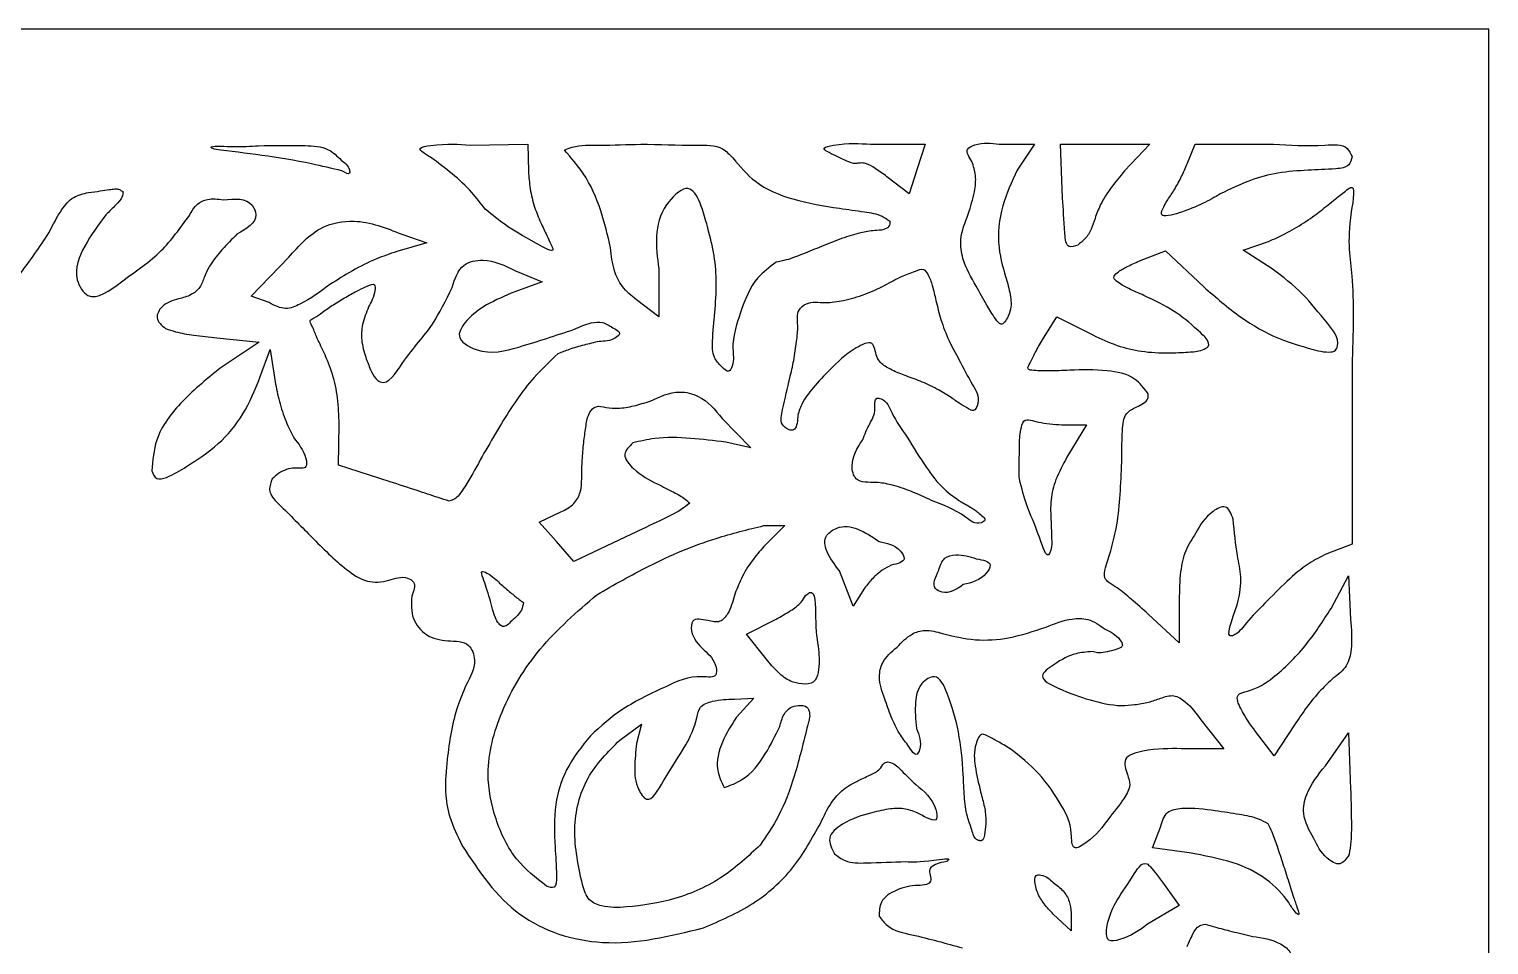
# Model space of a CAD drawing. Extents: x 0 to 204, y 72 to 361.
# Drawn here: x 146.8 to 204, y 325.3 to 361.2 of the extents above; entities that cross this region are included whole.
import ezdxf

# ---------------------------------------------------------------- set-up
doc = ezdxf.new("R2010")
doc.units = 0
doc.layers.get('0').update_dxf_attribs({"linetype": 'CONTINUOUS'})

msp = doc.modelspace()

# ---------------------------------------------------------------- linework, layer by layer
at = {"color": 7}
for p, q in [((204.046667, 361.244444), (102.023333, 361.244444)), ((204.046667, 216.746667), (204.046667, 361.244444)), ((164.112222, 356.700667), (166.37, 356.728889)), ((166.37, 356.728889), (166.398222, 355.656444)), ((179.803778, 356.728889), (181.948667, 356.728889)), ((181.948667, 356.728889), (181.638222, 355.769333)), ((184.855556, 356.728889), (186.238444, 356.728889)), ((186.238444, 356.728889), (185.561111, 355.712889)), ((187.339111, 354.612222), (187.254444, 356.728889)), ((187.254444, 356.728889), (189.004222, 356.728889)), ((189.004222, 356.728889), (190.754, 356.728889)), ((190.754, 356.728889), (189.766222, 355.684667)), ((192.221556, 355.966889), (192.532, 356.728889)), ((192.532, 356.728889), (195.608222, 356.728889)), ((159.060444, 356.108), (159.060444, 356.108)), ((174.413333, 356.192667), (174.413333, 356.192667)), ((198.684444, 356.249111), (198.684444, 356.249111)), ((166.398222, 355.656444), (166.398222, 355.656444)), ((181.327778, 354.781556), (180.452889, 355.458889)), ((181.638222, 355.769333), (181.327778, 354.781556)), ((181.638222, 355.769333), (181.638222, 355.769333)), ((185.561111, 355.712889), (185.561111, 355.712889)), ((189.766222, 355.684667), (189.766222, 355.684667)), ((150.509111, 354.866222), (150.509111, 354.866222)), ((161.431111, 353.201111), (162.418889, 352.862444)), ((161.431111, 353.201111), (161.431111, 353.201111)), ((162.418889, 352.862444), (161.233556, 352.523778)), ((190.358889, 352.156889), (191.374889, 352.552)), ((191.374889, 352.552), (192.870667, 351.140889)), ((194.422889, 352.580222), (195.410667, 352.918889)), ((195.551778, 351.846444), (194.422889, 352.580222)), ((155.532667, 350.774), (157.000222, 352.298)), ((166.934444, 351.338444), (165.862, 350.943333)), ((165.890222, 351.761778), (166.934444, 351.338444)), ((165.890222, 351.761778), (165.890222, 351.761778)), ((171.506444, 351.846444), (171.506444, 349.955556)), ((156.238222, 350.52), (155.532667, 350.774)), ((171.506444, 349.955556), (170.631556, 350.632889)), ((182.372, 350.604667), (182.372, 350.604667)), ((186.548889, 349.052444), (187.113333, 349.955556)), ((187.113333, 349.955556), (188.524444, 349.25)), ((154.178, 349.137111), (155.843111, 348.967778)), ((155.843111, 348.967778), (154.347333, 347.98)), ((155.871333, 347.584889), (156.266444, 348.685556)), ((156.266444, 348.685556), (156.464, 347.415556)), ((198.684444, 348.036444), (198.684444, 341.037333)), ((198.684444, 348.036444), (198.684444, 348.036444)), ((158.947556, 344.141778), (158.975778, 345.750444)), ((173.99, 345.976222), (175.118889, 344.819111)), ((173.99, 345.976222), (173.99, 345.976222)), ((187.423778, 345.722222), (188.270444, 345.722222)), ((187.423778, 345.722222), (187.423778, 345.722222)), ((188.270444, 345.722222), (187.508444, 344.452222)), ((175.118889, 344.819111), (174.131111, 345.044889)), ((160.979556, 343.492667), (158.947556, 344.141778)), ((166.821556, 341.912222), (167.668222, 342.307333)), ((183.359778, 342.702444), (183.359778, 342.702444)), ((167.498889, 341.150222), (166.821556, 341.912222)), ((175.626889, 341.771111), (176.445333, 341.771111)), ((176.445333, 341.771111), (175.626889, 340.952667)), ((168.176222, 340.36), (167.498889, 341.150222)), ((170.434, 341.432444), (168.176222, 340.36)), ((180.142444, 341.150222), (180.142444, 341.150222)), ((198.684444, 341.037333), (197.696667, 340.670444)), ((175.626889, 340.952667), (175.626889, 340.952667)), ((183.952444, 340.472889), (183.952444, 340.472889)), ((179.126444, 338.610222), (178.590222, 339.993111)), ((197.866, 338.525556), (198.543333, 339.795556)), ((198.543333, 339.795556), (198.628, 338.102222)), ((166.200667, 338.751333), (166.200667, 338.751333)), ((179.578, 339.315778), (179.126444, 338.610222)), ((191.911111, 338.864222), (191.911111, 337.170889)), ((191.911111, 337.170889), (190.697556, 338.299778)), ((174.949556, 337.509556), (176.106667, 338.102222)), ((175.711556, 336.55), (174.949556, 337.509556)), ((177.771778, 336.916889), (177.771778, 336.916889)), ((189.342889, 336.888667), (189.342889, 336.888667)), ((197.950667, 335.788), (197.950667, 335.788)), ((174.469778, 334.969556), (175.231778, 334.997778)), ((175.231778, 334.997778), (174.554444, 334.264)), ((174.554444, 334.264), (174.554444, 334.264)), ((169.982444, 333.360889), (170.829111, 333.981778)), ((170.829111, 333.981778), (170.631556, 333.219778)), ((192.757778, 334.151111), (193.660889, 333.022222)), ((195.636444, 332.74), (194.902667, 333.699556)), ((196.426667, 333.953556), (195.636444, 332.74)), ((197.640222, 332.344889), (198.543333, 333.643111)), ((198.543333, 333.643111), (198.628, 331.441778)), ((193.660889, 333.022222), (191.995778, 333.022222)), ((190.866889, 329.127556), (191.177333, 329.946)), ((195.382444, 330.087111), (195.382444, 330.087111)), ((192.306222, 328.93), (190.866889, 329.127556)), ((198.571556, 328.873556), (198.571556, 328.873556)), ((191.318444, 327.688222), (191.911111, 326.869778)), ((191.318444, 327.688222), (191.318444, 327.688222)), ((191.911111, 326.869778), (190.669333, 326.136)), ((187.677778, 325.882), (186.972222, 326.531111)), ((187.677778, 326.587556), (187.677778, 325.882)), ((187.677778, 326.587556), (187.677778, 326.587556)), ((194.789778, 325.656222), (194.789778, 325.656222))]:
    msp.add_line(p, q, dxfattribs=at)
for points, knots in [([(154.093333, 356.531333), (154.043257, 356.553452), (153.77022, 356.674051), (155.070487, 356.625008), (155.517408, 356.653488), (155.814889, 356.672444)], [0, 0, 0, 0, 0.138836, 0.756986, 1.9875, 1.9875, 1.9875, 1.9875]), ([(159.088667, 355.684667), (158.691255, 355.780588), (157.653583, 356.031047), (155.983255, 356.300123), (154.71151, 356.455706), (154.093333, 356.531333)], [0, 0, 0, 0, 1.226195, 3.201693, 5.070213, 5.070213, 5.070213, 5.070213]), ([(155.814889, 356.672444), (156.413915, 356.682531), (157.316111, 356.697722), (158.514088, 356.643314), (158.900424, 356.264786), (159.060444, 356.108)], [0, 0, 0, 0, 1.826087, 2.750274, 3.40374, 3.40374, 3.40374, 3.40374]), ([(162.56, 356.220889), (162.342409, 356.349462), (161.944822, 356.584392), (163.105508, 356.778215), (163.671015, 356.734653), (164.112222, 356.700667)], [0, 0, 0, 0, 0.523697, 0.956909, 2.494601, 2.494601, 2.494601, 2.494601]), ([(167.809333, 356.503111), (167.908253, 356.542696), (168.342984, 356.716665), (169.371403, 356.673317), (170.99968, 356.765853), (172.559712, 356.673584), (173.915617, 356.715471), (174.286422, 356.325975), (174.413333, 356.192667)], [0, 0, 0, 0, 0.318098, 1.397966, 3.014296, 5.205416, 6.234727, 6.770333, 6.770333, 6.770333, 6.770333]), ([(169.615556, 352.664889), (169.503895, 353.152784), (169.272304, 354.164714), (168.682558, 355.497413), (168.069046, 356.203999), (167.809333, 356.503111)], [0, 0, 0, 0, 1.501914, 3.115077, 4.299246, 4.299246, 4.299246, 4.299246]), ([(178.449111, 356.277333), (178.201792, 356.388477), (177.782682, 356.576822), (178.852604, 356.807178), (179.382824, 356.763537), (179.803778, 356.728889)], [0, 0, 0, 0, 0.541545, 0.917708, 2.366885, 2.366885, 2.366885, 2.366885]), ([(183.783111, 356.051556), (183.666849, 356.228477), (183.474899, 356.520578), (184.127208, 356.831909), (184.544542, 356.77288), (184.855556, 356.728889)], [0, 0, 0, 0, 0.505131, 0.833984, 1.795957, 1.795957, 1.795957, 1.795957]), ([(195.608222, 356.728889), (196.241568, 356.692183), (197.152678, 356.63938), (198.444762, 356.765892), (198.630196, 356.366077), (198.684444, 356.249111)], [0, 0, 0, 0, 2.014459, 2.897933, 3.263271, 3.263271, 3.263271, 3.263271]), ([(159.060444, 356.108), (159.197102, 356.007282), (159.367129, 355.88197), (159.415316, 355.500174), (159.225166, 355.607571), (159.088667, 355.684667)], [0, 0, 0, 0, 0.501739, 0.624254, 0.935965, 0.935965, 0.935965, 0.935965]), ([(164.704889, 354.188889), (164.532907, 354.410661), (164.145345, 354.910428), (163.418888, 355.588966), (162.84789, 356.009075), (162.56, 356.220889)], [0, 0, 0, 0, 0.84106, 1.895339, 2.967425, 2.967425, 2.967425, 2.967425]), ([(174.413333, 356.192667), (174.688324, 355.864371), (175.315648, 355.115445), (176.834685, 354.495219), (177.979594, 354.313845), (178.590222, 354.217111)], [0, 0, 0, 0, 1.269994, 2.897177, 4.756884, 4.756884, 4.756884, 4.756884]), ([(180.452889, 355.458889), (180.299415, 355.566218), (180.030527, 355.754259), (179.689118, 355.976775), (179.413101, 356.00705), (179.165962, 355.94613), (178.837, 356.088543), (178.590272, 356.208629), (178.449111, 356.277333)], [0, 0, 0, 0, 0.565096, 0.990059, 1.192771, 1.379999, 1.736648, 2.213547, 2.213547, 2.213547, 2.213547]), ([(183.642, 353.991333), (183.731393, 354.280573), (183.883833, 354.773809), (183.968896, 355.489166), (183.842074, 355.873068), (183.783111, 356.051556)], [0, 0, 0, 0, 0.910529, 1.55271, 2.110709, 2.110709, 2.110709, 2.110709]), ([(191.459556, 354.555778), (191.552702, 354.693047), (191.753122, 354.988405), (192.007999, 355.461131), (192.151932, 355.802002), (192.221556, 355.966889)], [0, 0, 0, 0, 0.497491, 1.070432, 1.607245, 1.607245, 1.607245, 1.607245]), ([(198.684444, 356.249111), (198.656105, 356.128019), (198.583978, 355.819824), (197.821221, 355.744416), (197.307594, 355.72555), (196.962889, 355.712889)], [0, 0, 0, 0, 0.344922, 0.877876, 1.965429, 1.965429, 1.965429, 1.965429]), ([(166.398222, 355.656444), (166.415039, 355.432378), (166.450361, 354.961759), (166.615159, 354.286362), (166.79393, 353.855355), (166.878, 353.652667)], [0, 0, 0, 0, 0.673452, 1.414495, 2.072348, 2.072348, 2.072348, 2.072348]), ([(185.561111, 355.712889), (185.346381, 355.254725), (184.900455, 354.303264), (184.740533, 352.750818), (185.032096, 351.782951), (185.166, 351.338444)], [0, 0, 0, 0, 1.513803, 3.143686, 4.528, 4.528, 4.528, 4.528]), ([(189.766222, 355.684667), (189.588931, 355.470681), (189.243415, 355.053653), (188.838005, 354.434208), (188.61473, 353.865075), (188.479109, 353.388869), (188.249862, 353.01842), (188.030711, 352.852624), (187.931778, 352.777778)], [0, 0, 0, 0, 0.833849, 1.625058, 2.20698, 2.660217, 3.109897, 3.479959, 3.479959, 3.479959, 3.479959]), ([(196.962889, 355.712889), (196.565227, 355.68803), (195.799021, 355.640133), (194.631735, 355.324224), (193.909891, 354.971942), (193.519778, 354.781556)], [0, 0, 0, 0, 1.193079, 2.298798, 3.599115, 3.599115, 3.599115, 3.599115]), ([(147.602222, 353.257556), (147.755703, 353.567307), (148.006011, 354.072473), (148.523022, 354.696122), (148.948661, 354.791762), (149.154444, 354.838)], [0, 0, 0, 0, 1.043988, 1.70261, 2.319074, 2.319074, 2.319074, 2.319074]), ([(149.154444, 354.838), (149.307225, 354.857349), (149.581692, 354.892109), (149.918901, 354.949532), (150.105584, 354.971484), (150.170444, 354.979111)], [0, 0, 0, 0, 0.461962, 0.82991, 1.02581, 1.02581, 1.02581, 1.02581]), ([(150.509111, 354.866222), (150.500528, 354.803234), (150.473235, 354.602938), (150.188585, 354.313788), (149.962169, 354.091262), (149.831778, 353.963111)], [0, 0, 0, 0, 0.187776, 0.597105, 1.152928, 1.152928, 1.152928, 1.152928]), ([(150.170444, 354.979111), (150.204167, 354.982238), (150.280318, 354.989298), (150.396684, 354.940611), (150.470385, 354.891846), (150.509111, 354.866222)], [0, 0, 0, 0, 0.100367, 0.22665, 0.366482, 0.366482, 0.366482, 0.366482]), ([(173.425556, 353.455111), (173.211886, 354.248157), (172.878551, 355.48535), (171.235062, 353.905536), (171.392825, 352.70852), (171.506444, 351.846444)], [0, 0, 0, 0, 1.75568, 2.73895, 5.269712, 5.269712, 5.269712, 5.269712]), ([(193.519778, 354.781556), (193.078791, 354.526557), (192.468211, 354.173492), (190.999642, 353.784098), (191.309832, 354.304559), (191.459556, 354.555778)], [0, 0, 0, 0, 1.775401, 2.458175, 3.095244, 3.095244, 3.095244, 3.095244]), ([(195.410667, 352.918889), (195.62617, 353.013459), (196.103891, 353.223098), (196.79268, 353.635545), (197.44038, 354.095147), (197.979426, 354.549184), (198.343949, 354.81534), (198.867847, 355.264722), (198.422999, 353.048063), (198.798881, 351.471812), (198.726595, 349.301779), (198.684444, 348.036444)], [0, 0, 0, 0, 0.705736, 1.564451, 2.397766, 3.103467, 3.627029, 3.865801, 4.827831, 7.344922, 10.865393, 10.865393, 10.865393, 10.865393]), ([(153.105556, 353.934889), (153.195967, 354.097963), (153.357608, 354.389512), (153.870538, 354.625666), (154.223576, 354.581721), (154.432, 354.555778)], [0, 0, 0, 0, 0.545947, 0.976065, 1.595965, 1.595965, 1.595965, 1.595965]), ([(154.432, 354.555778), (154.879713, 354.595128), (155.481224, 354.647997), (155.865842, 353.70928), (155.346617, 353.415332), (154.968222, 353.201111)], [0, 0, 0, 0, 1.157215, 1.554742, 2.622857, 2.622857, 2.622857, 2.622857]), ([(178.590222, 354.217111), (178.915648, 354.172396), (179.473896, 354.09569), (180.173221, 353.98901), (180.466686, 353.779765), (180.565778, 353.709111)], [0, 0, 0, 0, 0.992192, 1.702042, 2.063922, 2.063922, 2.063922, 2.063922]), ([(187.931778, 352.777778), (187.80517, 352.730436), (187.478581, 352.608318), (187.396512, 353.634991), (187.363141, 354.203112), (187.339111, 354.612222)], [0, 0, 0, 0, 0.341535, 0.881001, 2.268963, 2.268963, 2.268963, 2.268963]), ([(145.288, 353.934889), (144.999611, 353.503734), (144.445109, 352.674728), (144.039924, 351.586051), (144.00081, 350.15774), (145.554252, 350.644057), (146.545167, 351.667937), (147.23834, 352.710343), (147.602222, 353.257556)], [0, 0, 0, 0, 1.522946, 2.928257, 3.800267, 4.757143, 6.507159, 8.441005, 8.441005, 8.441005, 8.441005]), ([(149.831778, 353.963111), (149.540161, 353.569515), (148.984325, 352.819301), (148.494022, 351.632384), (149.232667, 350.405504), (150.703527, 351.557459), (151.995786, 352.403339), (152.750153, 353.444412), (153.105556, 353.934889)], [0, 0, 0, 0, 1.486063, 2.83251, 3.571197, 4.987948, 6.970931, 8.737393, 8.737393, 8.737393, 8.737393]), ([(157.000222, 352.298), (157.400427, 352.751052), (158.087293, 353.528619), (159.812685, 353.85325), (160.82061, 353.44711), (161.431111, 353.201111)], [0, 0, 0, 0, 1.762084, 3.024244, 4.963101, 4.963101, 4.963101, 4.963101]), ([(166.878, 353.652667), (166.959133, 353.483859), (167.100726, 353.189254), (167.247904, 352.872762), (167.473475, 352.399081), (166.242854, 353.11957), (165.640913, 353.417642), (164.978493, 353.96345), (164.704889, 354.188889)], [0, 0, 0, 0, 0.550285, 0.960363, 1.149629, 1.826737, 3.25439, 4.259007, 4.259007, 4.259007, 4.259007]), ([(180.565778, 353.709111), (180.56455, 353.638048), (180.561839, 353.481101), (180.284175, 353.353175), (179.910245, 353.348794), (179.346343, 353.253797), (178.651195, 353.035932), (178.1474, 352.829164), (177.884667, 352.721333)], [0, 0, 0, 0, 0.198485, 0.438364, 0.795549, 1.349935, 2.13106, 2.982403, 2.982403, 2.982403, 2.982403]), ([(183.952444, 351.169111), (183.747807, 351.515147), (183.415026, 352.077872), (183.287364, 353.09882), (183.511529, 353.662978), (183.642, 353.991333)], [0, 0, 0, 0, 1.195408, 1.943978, 2.986363, 2.986363, 2.986363, 2.986363]), ([(154.968222, 353.201111), (154.774041, 353.003962), (154.404024, 352.628289), (153.953365, 352.081754), (153.695047, 351.564284), (153.551022, 351.099962), (153.161689, 350.787883), (152.849859, 350.705435), (152.682222, 350.661111)], [0, 0, 0, 0, 0.830988, 1.583466, 2.108422, 2.564054, 3.009619, 3.527625, 3.527625, 3.527625, 3.527625]), ([(173.707778, 350.124889), (173.734861, 350.510618), (173.78703, 351.25361), (173.703636, 352.377805), (173.519798, 353.090011), (173.425556, 353.455111)], [0, 0, 0, 0, 1.159335, 2.233115, 3.362565, 3.362565, 3.362565, 3.362565]), ([(161.233556, 352.523778), (160.96693, 352.431604), (160.368085, 352.224582), (159.492999, 351.778476), (158.902061, 351.408905), (158.608889, 351.225556)], [0, 0, 0, 0, 0.845621, 1.899276, 2.936673, 2.936673, 2.936673, 2.936673]), ([(170.631556, 350.632889), (170.432128, 350.793202), (170.052066, 351.098722), (169.707211, 351.831037), (169.648827, 352.362194), (169.615556, 352.664889)], [0, 0, 0, 0, 0.758657, 1.44582, 2.356262, 2.356262, 2.356262, 2.356262]), ([(177.884667, 352.721333), (177.639387, 352.621366), (177.18353, 352.435576), (176.596865, 352.202613), (176.240222, 352.12828), (176.106667, 352.100444)], [0, 0, 0, 0, 0.795243, 1.477975, 1.886707, 1.886707, 1.886707, 1.886707]), ([(163.406667, 351.112667), (163.514014, 351.456333), (163.703734, 352.063711), (164.845108, 352.28668), (165.483119, 351.966243), (165.890222, 351.761778)], [0, 0, 0, 0, 0.994172, 1.757047, 3.102031, 3.102031, 3.102031, 3.102031]), ([(176.106667, 352.100444), (175.850156, 351.909812), (175.183111, 351.414079), (174.708206, 350.1638), (174.324974, 348.952503), (174.482135, 348.202905), (174.247225, 347.719532), (174.067617, 347.90118), (173.961778, 348.008222)], [0, 0, 0, 0, 0.942829, 2.451785, 3.906919, 4.592195, 4.831981, 5.176014, 5.176014, 5.176014, 5.176014]), ([(190.528222, 350.802222), (190.323169, 350.888777), (189.962307, 351.041101), (189.595877, 351.244646), (189.265403, 351.499062), (189.547777, 351.756634), (189.871665, 351.943146), (190.182411, 352.079469), (190.358889, 352.156889)], [0, 0, 0, 0, 0.651856, 1.147168, 1.396934, 1.624392, 2.055298, 2.621668, 2.621668, 2.621668, 2.621668]), ([(180.368222, 351.197333), (180.588085, 351.32065), (180.981886, 351.541527), (181.467828, 351.708239), (181.894075, 351.895959), (182.108612, 351.553334), (182.249319, 351.156808), (182.32798, 350.802785), (182.372, 350.604667)], [0, 0, 0, 0, 0.742423, 1.329774, 1.65532, 1.904406, 2.377821, 2.979417, 2.979417, 2.979417, 2.979417]), ([(185.166, 351.338444), (185.224574, 351.112084), (185.342205, 350.657499), (185.313423, 350.109513), (184.942147, 349.536961), (184.616422, 350.009018), (184.32872, 350.459163), (184.089535, 350.910452), (183.952444, 351.169111)], [0, 0, 0, 0, 0.684715, 1.375074, 1.802539, 2.093012, 2.731233, 3.588223, 3.588223, 3.588223, 3.588223]), ([(197.358, 348.629111), (197.494247, 348.603626), (197.714727, 348.562384), (198.046901, 348.601322), (198.233948, 349.096844), (197.560673, 349.881193), (196.791232, 350.898967), (195.969841, 351.526864), (195.551778, 351.846444)], [0, 0, 0, 0, 0.426174, 0.689652, 0.885544, 1.856153, 3.355316, 4.90925, 4.90925, 4.90925, 4.90925]), ([(158.608889, 351.225556), (158.241288, 350.950844), (157.71839, 350.560079), (156.843262, 350.192873), (156.449267, 350.405895), (156.238222, 350.52)], [0, 0, 0, 0, 1.395636, 1.985234, 2.665369, 2.665369, 2.665369, 2.665369]), ([(158.75, 350.435333), (158.915981, 350.537902), (159.235569, 350.735392), (159.679385, 350.978359), (159.959294, 351.112831), (160.076444, 351.169111)], [0, 0, 0, 0, 0.585295, 1.12695, 1.516824, 1.516824, 1.516824, 1.516824]), ([(160.02, 348.375111), (160.080746, 348.21164), (160.187765, 347.923649), (160.350369, 347.581176), (160.844873, 347.185812), (161.68523, 348.571066), (162.619958, 349.497185), (163.159974, 350.60609), (163.406667, 351.112667)], [0, 0, 0, 0, 0.522926, 0.921254, 1.136163, 2.265315, 4.204984, 5.836302, 5.836302, 5.836302, 5.836302]), ([(160.076444, 351.169111), (160.195346, 351.219073), (160.40694, 351.307984), (160.365601, 350.784808), (160.2329, 350.537245), (160.132889, 350.350667)], [0, 0, 0, 0, 0.288889, 0.514098, 1.203113, 1.203113, 1.203113, 1.203113]), ([(165.862, 350.943333), (165.48229, 350.783727), (164.793421, 350.49417), (164.054264, 349.962116), (163.466151, 349.125107), (164.678616, 348.405294), (166.220097, 348.815507), (167.476772, 349.233652), (168.204444, 349.475778)], [0, 0, 0, 0, 1.21722, 2.20828, 2.867865, 3.724294, 5.393283, 7.689074, 7.689074, 7.689074, 7.689074]), ([(176.642889, 347.556667), (176.698581, 347.788044), (176.812704, 348.26217), (176.907575, 348.956539), (176.9841, 349.59996), (176.886046, 350.193204), (177.391545, 350.593941), (178.033155, 350.476798), (178.798158, 350.603974), (179.59268, 350.820096), (180.110551, 351.071998), (180.368222, 351.197333)], [0, 0, 0, 0, 0.714377, 1.463864, 2.087273, 2.699942, 3.081114, 3.812159, 4.543907, 5.410403, 6.268476, 6.268476, 6.268476, 6.268476]), ([(188.524444, 349.25), (188.838698, 349.101599), (189.449941, 348.81295), (190.457863, 348.58405), (191.394145, 348.524185), (192.202765, 348.576561), (192.712317, 348.603375), (193.256705, 348.871126), (192.426978, 349.638236), (191.738508, 350.210733), (190.944754, 350.598655), (190.528222, 350.802222)], [0, 0, 0, 0, 1.040084, 2.023032, 3.075858, 3.855346, 4.421909, 4.671801, 5.408282, 6.616453, 7.950523, 7.950523, 7.950523, 7.950523]), ([(192.870667, 351.140889), (193.343086, 350.727009), (194.240288, 349.940982), (195.761012, 349.064974), (196.832507, 348.772533), (197.358, 348.629111)], [0, 0, 0, 0, 1.882453, 3.575092, 5.204152, 5.204152, 5.204152, 5.204152]), ([(152.682222, 350.661111), (152.448047, 350.597637), (152.058784, 350.492126), (151.72089, 349.874944), (152.01709, 349.632575), (152.174222, 349.504)], [0, 0, 0, 0, 0.7149, 1.188355, 1.723308, 1.723308, 1.723308, 1.723308]), ([(158.383111, 348.572667), (158.277306, 348.780916), (158.097255, 349.135298), (157.960493, 349.520719), (157.792319, 349.830989), (158.083819, 349.95018), (158.341567, 350.169644), (158.602304, 350.339256), (158.75, 350.435333)], [0, 0, 0, 0, 0.683983, 1.163947, 1.354911, 1.534746, 1.931936, 2.450899, 2.450899, 2.450899, 2.450899]), ([(160.132889, 350.350667), (160.040274, 350.123366), (159.870945, 349.707786), (159.825076, 349.015481), (159.952211, 348.597812), (160.02, 348.375111)], [0, 0, 0, 0, 0.733158, 1.340454, 2.034137, 2.034137, 2.034137, 2.034137]), ([(182.372, 350.604667), (182.432304, 350.353049), (182.561956, 349.812079), (182.863694, 349.033088), (183.141502, 348.531621), (183.275111, 348.290444)], [0, 0, 0, 0, 0.775803, 1.667949, 2.494586, 2.494586, 2.494586, 2.494586]), ([(168.204444, 349.475778), (168.416729, 349.572676), (168.76338, 349.730906), (169.320576, 349.787609), (169.573706, 349.61733), (169.700222, 349.532222)], [0, 0, 0, 0, 0.702228, 1.146707, 1.590848, 1.590848, 1.590848, 1.590848]), ([(173.961778, 348.008222), (173.858828, 348.122358), (173.607202, 348.401325), (173.609445, 349.184198), (173.669661, 349.760253), (173.707778, 350.124889)], [0, 0, 0, 0, 0.448431, 1.096033, 2.212951, 2.212951, 2.212951, 2.212951]), ([(152.174222, 349.504), (152.302685, 349.458829), (152.661783, 349.332561), (153.338714, 349.232839), (153.879499, 349.171158), (154.178, 349.137111)], [0, 0, 0, 0, 0.407898, 1.14022, 2.042461, 2.042461, 2.042461, 2.042461]), ([(169.700222, 349.532222), (169.844409, 349.456328), (170.07449, 349.335221), (169.668809, 349.008526), (169.381564, 349.001398), (169.164, 348.996)], [0, 0, 0, 0, 0.359806, 0.574149, 1.243403, 1.243403, 1.243403, 1.243403]), ([(187.621333, 347.867111), (187.336857, 347.853376), (186.850004, 347.82987), (186.377358, 347.843214), (185.902057, 347.883801), (186.122378, 348.246056), (186.264141, 348.584957), (186.447059, 348.885264), (186.548889, 349.052444)], [0, 0, 0, 0, 0.82628, 1.414092, 1.646978, 1.889597, 2.343031, 2.912456, 2.912456, 2.912456, 2.912456]), ([(158.975778, 345.750444), (158.964142, 346.095542), (158.941859, 346.756432), (158.742776, 347.711659), (158.502017, 348.288016), (158.383111, 348.572667)], [0, 0, 0, 0, 1.034822, 1.981765, 2.905808, 2.905808, 2.905808, 2.905808]), ([(167.555333, 348.516222), (167.23384, 348.212185), (166.375556, 347.400502), (165.280286, 345.731366), (164.530883, 344.389391), (164.140444, 343.690222)], [0, 0, 0, 0, 1.324496, 3.535984, 5.941379, 5.941379, 5.941379, 5.941379]), ([(169.164, 348.996), (168.968157, 348.949888), (168.573811, 348.857039), (168.034951, 348.701385), (167.699983, 348.572066), (167.555333, 348.516222)], [0, 0, 0, 0, 0.603627, 1.215453, 1.680466, 1.680466, 1.680466, 1.680466]), ([(181.130222, 347.669556), (180.948655, 347.741609), (180.62323, 347.870751), (180.226001, 348.106459), (179.995918, 348.461289), (179.951702, 349.11579), (178.923396, 348.599154), (178.506354, 348.179873), (178.223333, 347.895333)], [0, 0, 0, 0, 0.589905, 1.057293, 1.333402, 1.879225, 2.509691, 3.84108, 3.84108, 3.84108, 3.84108]), ([(154.347333, 347.98), (153.831792, 347.557684), (152.847041, 346.751005), (151.749207, 345.357465), (151.669748, 344.327511), (151.638, 343.916)], [0, 0, 0, 0, 2.012482, 3.844102, 5.06286, 5.06286, 5.06286, 5.06286]), ([(183.275111, 348.290444), (183.447095, 347.956407), (183.734051, 347.399064), (184.134751, 346.762705), (183.896873, 346.212795), (183.590068, 346.397589), (183.298842, 346.550664), (183.066303, 346.725342), (182.936444, 346.822889)], [0, 0, 0, 0, 1.1308, 1.886743, 2.220484, 2.417331, 2.796169, 3.275286, 3.275286, 3.275286, 3.275286]), ([(152.992667, 344.085333), (153.425441, 344.364646), (154.284911, 344.919346), (155.286753, 346.136828), (155.67408, 347.096274), (155.871333, 347.584889)], [0, 0, 0, 0, 1.539307, 3.056989, 4.632, 4.632, 4.632, 4.632]), ([(156.464, 347.415556), (156.516777, 347.157493), (156.625099, 346.627837), (156.85992, 345.883836), (157.09136, 345.425135), (157.197778, 345.214222)], [0, 0, 0, 0, 0.790225, 1.62188, 2.329769, 2.329769, 2.329769, 2.329769]), ([(176.614667, 345.524667), (176.510551, 345.589753), (176.230806, 345.764632), (176.423783, 346.597117), (176.553649, 347.165848), (176.642889, 347.556667)], [0, 0, 0, 0, 0.342077, 0.919111, 2.186674, 2.186674, 2.186674, 2.186674]), ([(178.223333, 347.895333), (177.99475, 347.66015), (177.584138, 347.237681), (177.126935, 346.625124), (176.935052, 346.094834), (176.946045, 345.750085), (176.817908, 345.497213), (176.678027, 345.516108), (176.614667, 345.524667)], [0, 0, 0, 0, 0.983008, 1.76581, 2.286438, 2.615503, 2.827721, 3.003438, 3.003438, 3.003438, 3.003438]), ([(182.936444, 346.822889), (182.760961, 346.928007), (182.379783, 347.15634), (181.775725, 347.441953), (181.3399, 347.595624), (181.130222, 347.669556)], [0, 0, 0, 0, 0.613511, 1.332636, 1.999389, 1.999389, 1.999389, 1.999389]), ([(190.697556, 346.935778), (190.53339, 347.154127), (190.13844, 347.679432), (188.953758, 347.904922), (188.102959, 347.880779), (187.621333, 347.867111)], [0, 0, 0, 0, 0.79743, 1.918457, 3.380951, 3.380951, 3.380951, 3.380951]), ([(171.167778, 346.653556), (171.545615, 346.829097), (172.157567, 347.113407), (173.272633, 346.850746), (173.713062, 346.31383), (173.99, 345.976222)], [0, 0, 0, 0, 1.212072, 1.963098, 3.235257, 3.235257, 3.235257, 3.235257]), ([(179.493333, 345.129556), (179.58383, 345.348824), (179.754884, 345.76328), (180.040619, 346.214294), (179.935284, 346.811756), (180.437162, 346.716858), (180.684831, 346.030174), (181.029467, 345.543895), (181.243111, 345.242444)], [0, 0, 0, 0, 0.698129, 1.319584, 1.738621, 1.902764, 2.595287, 3.724768, 3.724768, 3.724768, 3.724768]), ([(190.246, 346.427778), (190.337132, 346.469696), (190.501076, 346.545107), (190.694882, 346.7257), (190.696751, 346.872594), (190.697556, 346.935778)], [0, 0, 0, 0, 0.303991, 0.546872, 0.730196, 0.730196, 0.730196, 0.730196]), ([(168.656, 345.694), (168.683194, 345.877136), (168.726156, 346.166458), (169.05563, 346.510681), (169.306497, 346.439308), (169.446222, 346.399556)], [0, 0, 0, 0, 0.550062, 0.868999, 1.269963, 1.269963, 1.269963, 1.269963]), ([(169.446222, 346.399556), (169.599281, 346.386546), (169.959689, 346.355914), (170.541562, 346.459812), (170.953672, 346.587314), (171.167778, 346.653556)], [0, 0, 0, 0, 0.459397, 1.08174, 1.754692, 1.754692, 1.754692, 1.754692]), ([(189.653333, 344.085333), (189.657724, 344.543391), (189.664225, 345.221697), (189.729318, 346.180531), (190.096729, 346.356347), (190.246, 346.427778)], [0, 0, 0, 0, 1.423027, 2.107263, 2.57548, 2.57548, 2.57548, 2.57548]), ([(167.668222, 342.307333), (167.854889, 342.401861), (168.193693, 342.573431), (168.493953, 343.136089), (168.47901, 343.758865), (168.507919, 344.433885), (168.563948, 345.075223), (168.627013, 345.499149), (168.656, 345.694)], [0, 0, 0, 0, 0.613746, 1.113962, 1.810755, 2.453039, 3.147842, 3.738843, 3.738843, 3.738843, 3.738843]), ([(185.645778, 344.988444), (185.6541, 345.192249), (185.666494, 345.495772), (185.826846, 345.975637), (186.048936, 345.918519), (186.153778, 345.891556)], [0, 0, 0, 0, 0.646192, 0.962361, 1.245078, 1.245078, 1.245078, 1.245078]), ([(186.153778, 345.891556), (186.267277, 345.862337), (186.52903, 345.794953), (186.95495, 345.739775), (187.265817, 345.728136), (187.423778, 345.722222)], [0, 0, 0, 0, 0.351392, 0.810388, 1.284558, 1.284558, 1.284558, 1.284558]), ([(157.197778, 345.214222), (157.384841, 344.984786), (157.63582, 344.676956), (157.757497, 343.962009), (157.247114, 344.060615), (156.908168, 343.976917), (156.597668, 343.833765), (156.43149, 343.679953), (156.351111, 343.605556)], [0, 0, 0, 0, 0.936362, 1.256297, 1.71033, 2.024387, 2.374528, 2.702553, 2.702553, 2.702553, 2.702553]), ([(174.131111, 345.044889), (173.671612, 345.101489), (172.749054, 345.215128), (171.514904, 345.256733), (170.774552, 345.083243), (170.490444, 345.016667)], [0, 0, 0, 0, 1.390944, 2.792666, 3.66553, 3.66553, 3.66553, 3.66553]), ([(182.202667, 342.758889), (181.936585, 342.884215), (181.422942, 343.126144), (180.682847, 343.364198), (179.990211, 343.505362), (179.203053, 343.414937), (178.989278, 344.351276), (179.291343, 344.817676), (179.493333, 345.129556)], [0, 0, 0, 0, 0.883964, 1.706399, 2.296332, 3.088113, 3.626938, 4.714492, 4.714492, 4.714492, 4.714492]), ([(181.243111, 345.242444), (181.487336, 344.843667), (181.922339, 344.133383), (182.599765, 343.232984), (183.13061, 342.862419), (183.359778, 342.702444)], [0, 0, 0, 0, 1.405753, 2.503861, 3.338038, 3.338038, 3.338038, 3.338038]), ([(170.490444, 345.016667), (170.342931, 344.871253), (170.018204, 344.551149), (170.63478, 343.821718), (171.135316, 343.5677), (171.45, 343.408)], [0, 0, 0, 0, 0.544801, 1.199286, 2.307463, 2.307463, 2.307463, 2.307463]), ([(185.645778, 343.605556), (185.640484, 343.704143), (185.626425, 343.96598), (185.643108, 344.427169), (185.644832, 344.789509), (185.645778, 344.988444)], [0, 0, 0, 0, 0.296077, 0.786347, 1.383228, 1.383228, 1.383228, 1.383228]), ([(151.638, 343.916), (151.686991, 343.791374), (151.789059, 343.531731), (152.414768, 343.718352), (152.754191, 343.933894), (152.992667, 344.085333)], [0, 0, 0, 0, 0.349695, 0.728543, 1.623539, 1.623539, 1.623539, 1.623539]), ([(187.508444, 344.452222), (187.351257, 344.165823), (187.064328, 343.643031), (186.839643, 342.76951), (186.871143, 342.205881), (186.887556, 341.912222)], [0, 0, 0, 0, 0.97795, 1.785149, 2.663176, 2.663176, 2.663176, 2.663176]), ([(189.23, 340.783333), (189.304047, 341.071685), (189.477483, 341.747077), (189.593988, 342.85669), (189.633287, 343.670302), (189.653333, 344.085333)], [0, 0, 0, 0, 0.892212, 2.089784, 3.336785, 3.336785, 3.336785, 3.336785]), ([(156.351111, 343.605556), (156.298448, 343.465521), (156.144598, 343.056423), (156.968629, 342.27377), (157.526209, 341.704551), (157.903333, 341.319556)], [0, 0, 0, 0, 0.422622, 1.23465, 2.93166, 2.93166, 2.93166, 2.93166]), ([(163.293778, 342.730667), (163.150231, 342.777715), (162.72933, 342.915668), (161.957401, 343.168086), (161.329973, 343.376351), (160.979556, 343.492667)], [0, 0, 0, 0, 0.45318, 1.328798, 2.436448, 2.436448, 2.436448, 2.436448]), ([(164.140444, 343.690222), (164.035309, 343.516023), (163.851822, 343.212005), (163.589145, 342.834631), (163.367942, 342.756771), (163.293778, 342.730667)], [0, 0, 0, 0, 0.617812, 1.078229, 1.310457, 1.310457, 1.310457, 1.310457]), ([(171.45, 343.408), (171.663495, 343.298346), (172.033731, 343.108186), (172.481903, 342.881261), (172.664035, 342.701298), (172.72, 342.646)], [0, 0, 0, 0, 0.722256, 1.252513, 1.487719, 1.487719, 1.487719, 1.487719]), ([(186.887556, 341.912222), (186.895083, 341.694823), (186.907947, 341.323301), (186.920841, 340.920574), (186.728233, 340.397821), (186.298147, 341.770478), (185.950174, 342.396147), (185.738058, 343.238913), (185.645778, 343.605556)], [0, 0, 0, 0, 0.643214, 1.099212, 1.286154, 2.018804, 3.409578, 4.480553, 4.480553, 4.480553, 4.480553]), ([(183.359778, 342.702444), (183.522722, 342.61398), (183.813416, 342.456159), (184.085708, 342.241728), (184.364536, 341.999359), (183.966305, 341.751771), (183.295928, 342.344498), (182.651131, 342.588902), (182.202667, 342.758889)], [0, 0, 0, 0, 0.54, 0.963365, 1.181849, 1.368601, 2.018372, 3.50258, 3.50258, 3.50258, 3.50258]), ([(172.72, 342.646), (172.611824, 342.563721), (172.257492, 342.294217), (171.469592, 341.925902), (170.812628, 341.61286), (170.434, 341.432444)], [0, 0, 0, 0, 0.407072, 1.333367, 2.593428, 2.593428, 2.593428, 2.593428]), ([(194.027778, 342.025111), (193.944796, 342.241485), (193.788665, 342.648594), (192.988175, 342.233717), (192.733669, 341.790763), (192.560222, 341.488889)], [0, 0, 0, 0, 0.571983, 1.076193, 2.15507, 2.15507, 2.15507, 2.15507]), ([(169.079333, 339.061778), (169.753323, 339.448201), (171.250581, 340.306636), (173.447572, 341.237953), (174.998498, 341.617379), (175.626889, 341.771111)], [0, 0, 0, 0, 2.33064, 5.177487, 7.116638, 7.116638, 7.116638, 7.116638]), ([(178.590222, 339.993111), (178.215519, 340.50759), (177.720425, 341.187371), (178.881932, 341.989851), (179.588089, 341.519479), (180.142444, 341.150222)], [0, 0, 0, 0, 1.480321, 1.955946, 3.692861, 3.692861, 3.692861, 3.692861]), ([(195.269556, 338.723111), (195.019714, 338.477994), (194.615373, 338.0813), (194.272822, 337.585079), (193.63259, 337.266089), (194.54348, 339.288919), (194.17482, 340.358089), (194.071695, 341.527219), (194.027778, 342.025111)], [0, 0, 0, 0, 1.047048, 1.694529, 1.802521, 3.031969, 4.963671, 6.396515, 6.396515, 6.396515, 6.396515]), ([(157.903333, 341.319556), (158.336567, 340.882835), (158.987014, 340.227153), (160.027575, 339.501492), (160.89455, 339.573085), (161.505154, 339.834276), (162.019912, 339.516844), (161.903276, 339.208824), (161.826222, 339.005333)], [0, 0, 0, 0, 1.863156, 2.797303, 3.637238, 4.372352, 4.656488, 5.209631, 5.209631, 5.209631, 5.209631]), ([(180.142444, 341.150222), (180.444882, 341.090452), (180.857746, 341.008859), (181.256995, 340.364818), (180.86743, 340.27526), (180.622222, 340.218889)], [0, 0, 0, 0, 0.912835, 1.246133, 1.81228, 1.81228, 1.81228, 1.81228]), ([(192.560222, 341.488889), (192.414195, 341.260165), (192.115943, 340.793009), (191.924767, 339.879098), (191.916051, 339.231342), (191.911111, 338.864222)], [0, 0, 0, 0, 0.808144, 1.650587, 2.752647, 2.752647, 2.752647, 2.752647]), ([(175.626889, 340.952667), (175.467606, 340.767745), (175.132209, 340.37836), (174.737111, 339.731723), (174.55517, 339.256565), (174.469778, 339.033556)], [0, 0, 0, 0, 0.731697, 1.540713, 2.256239, 2.256239, 2.256239, 2.256239]), ([(182.484889, 340.021333), (182.539227, 340.202163), (182.640349, 340.538685), (183.291231, 340.684598), (183.693554, 340.555781), (183.952444, 340.472889)], [0, 0, 0, 0, 0.524491, 0.976071, 1.79116, 1.79116, 1.79116, 1.79116]), ([(183.952444, 340.472889), (184.217749, 340.422057), (184.636046, 340.341911), (184.216303, 339.641383), (183.773533, 339.53555), (183.444444, 339.456889)], [0, 0, 0, 0, 0.603184, 0.951018, 1.957937, 1.957937, 1.957937, 1.957937]), ([(189.145333, 339.541556), (189.086476, 339.597237), (188.926199, 339.748864), (189.044853, 340.235969), (189.157929, 340.570264), (189.23, 340.783333)], [0, 0, 0, 0, 0.230862, 0.62867, 1.327863, 1.327863, 1.327863, 1.327863]), ([(197.696667, 340.670444), (197.461376, 340.549097), (196.892507, 340.255711), (196.095781, 339.569425), (195.552039, 339.012463), (195.269556, 338.723111)], [0, 0, 0, 0, 0.792203, 1.915329, 3.129702, 3.129702, 3.129702, 3.129702]), ([(164.620222, 339.710889), (164.575851, 339.830909), (164.497538, 340.042737), (164.960683, 339.824526), (165.136232, 339.647531), (165.269333, 339.513333)], [0, 0, 0, 0, 0.266184, 0.4698, 1.108254, 1.108254, 1.108254, 1.108254]), ([(180.622222, 340.218889), (180.502191, 340.157616), (180.234557, 340.020995), (179.87954, 339.710923), (179.678576, 339.447575), (179.578, 339.315778)], [0, 0, 0, 0, 0.403361, 0.899379, 1.396321, 1.396321, 1.396321, 1.396321]), ([(183.444444, 339.456889), (183.175678, 339.271016), (182.817523, 339.023323), (182.164018, 339.365822), (182.351401, 339.748628), (182.484889, 340.021333)], [0, 0, 0, 0, 0.884108, 1.178154, 1.906459, 1.906459, 1.906459, 1.906459]), ([(166.200667, 338.751333), (166.180442, 338.64901), (166.122399, 338.35535), (165.793573, 338.106668), (165.457081, 337.733043), (165.204767, 337.939426), (165.085712, 338.176886), (164.97605, 338.517377), (164.881935, 338.917239), (164.755015, 339.321026), (164.662917, 339.587403), (164.620222, 339.710889)], [0, 0, 0, 0, 0.302532, 0.868239, 1.290582, 1.454139, 1.739165, 2.096818, 2.51946, 2.973104, 3.365136, 3.365136, 3.365136, 3.365136]), ([(165.269333, 339.513333), (165.412221, 339.390713), (165.664482, 339.174232), (165.97248, 338.916621), (166.144953, 338.791689), (166.200667, 338.751333)], [0, 0, 0, 0, 0.564949, 0.997395, 1.203739, 1.203739, 1.203739, 1.203739]), ([(190.697556, 338.299778), (190.476473, 338.495564), (190.076803, 338.849504), (189.569801, 339.281035), (189.255742, 339.473792), (189.145333, 339.541556)], [0, 0, 0, 0, 0.88655, 1.602699, 1.990955, 1.990955, 1.990955, 1.990955]), ([(161.826222, 339.005333), (161.808469, 338.703012), (161.774422, 338.123195), (162.380396, 337.394835), (163.198659, 337.221646), (164.089119, 337.252508), (164.401888, 336.321902), (164.120134, 335.820929), (163.942889, 335.505778)], [0, 0, 0, 0, 0.882498, 1.692528, 2.562615, 3.393324, 4.011742, 5.060573, 5.060573, 5.060573, 5.060573]), ([(167.103778, 327.631778), (166.688733, 327.958078), (165.801662, 328.655477), (165.056322, 330.251894), (164.653714, 332.263135), (165.302298, 334.639702), (166.78633, 337.074898), (168.297581, 338.384392), (169.079333, 339.061778)], [0, 0, 0, 0, 1.564941, 3.344732, 5.140365, 7.625221, 10.504561, 13.590141, 13.590141, 13.590141, 13.590141]), ([(174.469778, 339.033556), (174.406147, 338.785587), (174.308663, 338.40569), (173.909062, 337.930214), (173.594485, 338.005402), (173.425556, 338.045778)], [0, 0, 0, 0, 0.775266, 1.187735, 1.666136, 1.666136, 1.666136, 1.666136]), ([(176.106667, 338.102222), (176.297652, 338.210108), (176.642324, 338.404809), (177.06402, 338.699485), (177.209755, 338.943209), (177.263778, 339.033556)], [0, 0, 0, 0, 0.66114, 1.193165, 1.506554, 1.506554, 1.506554, 1.506554]), ([(177.263778, 339.033556), (177.319193, 339.078903), (177.661338, 339.358886), (177.623286, 337.860915), (177.718366, 337.256449), (177.771778, 336.916889)], [0, 0, 0, 0, 0.191387, 1.18165, 2.450984, 2.450984, 2.450984, 2.450984]), ([(194.902667, 333.699556), (194.706159, 333.960327), (194.41295, 334.349425), (194.06463, 335.165363), (194.892014, 335.324234), (195.759241, 335.888575), (196.901548, 337.028464), (197.54365, 338.02518), (197.866, 338.525556)], [0, 0, 0, 0, 1.071003, 1.598047, 2.009948, 3.129, 4.905121, 6.695681, 6.695681, 6.695681, 6.695681]), ([(173.425556, 338.045778), (173.184794, 338.096752), (172.787665, 338.180832), (172.756578, 337.410275), (173.066256, 337.104269), (173.284444, 336.888667)], [0, 0, 0, 0, 0.58271, 0.961163, 1.863724, 1.863724, 1.863724, 1.863724]), ([(180.848, 337.001556), (181.029071, 337.196259), (181.329877, 337.519712), (182.001076, 337.724773), (182.398268, 337.605922), (182.626, 337.537778)], [0, 0, 0, 0, 0.78537, 1.3047, 2.002615, 2.002615, 2.002615, 2.002615]), ([(182.626, 337.537778), (183.055991, 337.434468), (183.909492, 337.229405), (185.311224, 337.33179), (186.206638, 337.630518), (186.69, 337.791778)], [0, 0, 0, 0, 1.320486, 2.621073, 4.14674, 4.14674, 4.14674, 4.14674]), ([(186.69, 337.791778), (187.021579, 337.924829), (187.543412, 338.134221), (188.399626, 338.141857), (188.787193, 337.86317), (189.004222, 337.707111)], [0, 0, 0, 0, 1.068213, 1.681133, 2.461152, 2.461152, 2.461152, 2.461152]), ([(189.004222, 337.707111), (189.215007, 337.608246), (189.49595, 337.476474), (189.768377, 337.000675), (189.505615, 336.931504), (189.342889, 336.888667)], [0, 0, 0, 0, 0.714606, 0.952461, 1.339375, 1.339375, 1.339375, 1.339375]), ([(198.628, 338.102222), (198.659121, 337.711142), (198.707882, 337.098377), (198.522669, 336.219147), (198.14436, 335.933996), (197.950667, 335.788)], [0, 0, 0, 0, 1.183392, 1.854203, 2.557997, 2.557997, 2.557997, 2.557997]), ([(173.284444, 336.888667), (173.485301, 336.700236), (173.760314, 336.442236), (173.794251, 335.773623), (172.782309, 335.94421), (171.704935, 335.402465), (170.118299, 334.695562), (169.232924, 333.89758), (168.825333, 333.530222)], [0, 0, 0, 0, 0.819154, 1.121591, 1.636467, 3.110086, 5.036375, 6.679661, 6.679661, 6.679661, 6.679661]), ([(177.771778, 336.916889), (177.795073, 336.623085), (177.829136, 336.193487), (177.622758, 335.552889), (177.105088, 335.543461), (176.628352, 335.656492), (176.13862, 336.022239), (175.864167, 336.361405), (175.711556, 336.55)], [0, 0, 0, 0, 0.903286, 1.320777, 1.77753, 2.238673, 2.820891, 3.550138, 3.550138, 3.550138, 3.550138]), ([(180.368222, 334.969556), (180.263497, 335.257513), (180.09453, 335.722113), (180.263445, 336.51073), (180.628562, 336.817303), (180.848, 337.001556)], [0, 0, 0, 0, 0.902327, 1.455843, 2.289613, 2.289613, 2.289613, 2.289613]), ([(188.496222, 336.832222), (188.279397, 336.813771), (187.730178, 336.767035), (187.147352, 336.431671), (186.275572, 335.82758), (187.446848, 335.247507), (188.333693, 334.939688), (189.409488, 334.67571), (190.176521, 334.747073), (190.691152, 334.829656), (191.021707, 334.943962), (191.177333, 334.997778)], [0, 0, 0, 0, 0.636097, 1.611233, 2.237265, 2.988553, 4.355458, 5.606013, 6.115255, 6.66966, 7.162894, 7.162894, 7.162894, 7.162894]), ([(189.342889, 336.888667), (189.231126, 336.857993), (189.022682, 336.800784), (188.730578, 336.763655), (188.564743, 336.812175), (188.496222, 336.832222)], [0, 0, 0, 0, 0.348838, 0.6506, 0.863074, 0.863074, 0.863074, 0.863074]), ([(163.942889, 335.505778), (163.833544, 335.242111), (163.585959, 334.645104), (163.349715, 333.665365), (163.255852, 332.95342), (163.209111, 332.598889)], [0, 0, 0, 0, 0.855451, 1.936949, 3.009726, 3.009726, 3.009726, 3.009726]), ([(183.783111, 329.833111), (183.718843, 330.006776), (183.562759, 330.428546), (183.472997, 331.16775), (183.446551, 332.272344), (183.293573, 333.695477), (182.967176, 334.845908), (182.450485, 336.050678), (181.683812, 335.551168), (181.522491, 334.760093), (181.577985, 334.159142), (181.61, 333.812444)], [0, 0, 0, 0, 0.55432, 1.346242, 2.211792, 3.895243, 5.468331, 6.289494, 6.849005, 7.612966, 8.654695, 8.654695, 8.654695, 8.654695]), ([(197.950667, 335.788), (197.784255, 335.632711), (197.40945, 335.282958), (196.905428, 334.661749), (196.586299, 334.189687), (196.426667, 333.953556)], [0, 0, 0, 0, 0.682271, 1.536662, 2.391781, 2.391781, 2.391781, 2.391781]), ([(170.631556, 333.219778), (170.600629, 332.907921), (170.540498, 332.301572), (170.588462, 331.5709), (171.138907, 330.745184), (171.881173, 332.1508), (172.497982, 332.965786), (172.973268, 333.976424), (173.090032, 334.723416), (173.739944, 334.941446), (174.189879, 334.958775), (174.469778, 334.969556)], [0, 0, 0, 0, 0.929563, 1.807366, 2.298576, 3.268078, 4.933393, 6.084652, 6.518356, 7.041909, 7.903729, 7.903729, 7.903729, 7.903729]), ([(181.271333, 333.163333), (181.156882, 333.312009), (180.894582, 333.652742), (180.606073, 334.271097), (180.44819, 334.734727), (180.368222, 334.969556)], [0, 0, 0, 0, 0.561623, 1.287123, 2.031735, 2.031735, 2.031735, 2.031735]), ([(191.177333, 334.997778), (191.352017, 335.059276), (191.696873, 335.180685), (192.295386, 334.788086), (192.576295, 334.401115), (192.757778, 334.151111)], [0, 0, 0, 0, 0.526022, 1.038459, 1.973807, 1.973807, 1.973807, 1.973807]), ([(174.554444, 334.264), (174.354199, 333.948187), (173.957401, 333.322383), (173.690713, 332.287057), (173.965401, 331.72271), (174.074667, 331.498222)], [0, 0, 0, 0, 1.130081, 2.239325, 2.972015, 2.972015, 2.972015, 2.972015]), ([(176.247778, 333.897111), (176.292373, 334.055259), (176.369529, 334.328873), (176.633427, 334.661873), (176.972055, 334.726787), (177.325914, 334.722768), (177.466142, 334.343853), (177.394987, 334.107895), (177.348444, 333.953556)], [0, 0, 0, 0, 0.493766, 0.854268, 1.187695, 1.520245, 1.773212, 2.251568, 2.251568, 2.251568, 2.251568]), ([(174.074667, 331.498222), (174.315696, 331.586246), (174.988795, 331.83206), (175.704524, 332.762275), (176.073616, 333.533295), (176.247778, 333.897111)], [0, 0, 0, 0, 0.760428, 2.123576, 3.341485, 3.341485, 3.341485, 3.341485]), ([(177.348444, 333.953556), (177.183942, 333.282226), (176.884287, 332.059344), (176.302442, 330.444785), (175.734116, 329.60667), (175.485778, 329.240444)], [0, 0, 0, 0, 2.075497, 3.78069, 5.104063, 5.104063, 5.104063, 5.104063]), ([(181.61, 333.812444), (181.715628, 333.547516), (181.845082, 333.222831), (181.594573, 332.651314), (181.407633, 332.947432), (181.271333, 333.163333)], [0, 0, 0, 0, 0.841557, 1.031373, 1.542257, 1.542257, 1.542257, 1.542257]), ([(168.825333, 333.530222), (168.48441, 333.101782), (167.846869, 332.30058), (167.365446, 330.755882), (167.41538, 329.718208), (167.442444, 329.155778)], [0, 0, 0, 0, 1.631558, 3.051086, 4.731034, 4.731034, 4.731034, 4.731034]), ([(168.514889, 327.688222), (168.358666, 328.406816), (168.05502, 329.803532), (168.558202, 331.933422), (169.517492, 332.894884), (169.982444, 333.360889)], [0, 0, 0, 0, 2.193293, 4.263056, 6.209788, 6.209788, 6.209788, 6.209788]), ([(185.278889, 333.022222), (185.116574, 333.120948), (184.828714, 333.296034), (184.485627, 333.463795), (184.116462, 333.675435), (183.83949, 333.01537), (183.893289, 332.305636), (184.041501, 331.672058), (184.121778, 331.328889)], [0, 0, 0, 0, 0.562195, 0.997031, 1.214064, 1.668169, 2.542693, 3.576095, 3.576095, 3.576095, 3.576095]), ([(191.995778, 333.022222), (191.526542, 333.025616), (190.823074, 333.030703), (189.649852, 332.723611), (189.809012, 332.225574), (189.879111, 332.006222)], [0, 0, 0, 0, 1.511655, 2.266238, 2.860164, 2.860164, 2.860164, 2.860164]), ([(163.209111, 332.598889), (163.168384, 332.174677), (163.096143, 331.422219), (163.289307, 330.2544), (163.618421, 329.585103), (163.801778, 329.212222)], [0, 0, 0, 0, 1.274529, 2.260733, 3.501342, 3.501342, 3.501342, 3.501342]), ([(179.352222, 331.780444), (179.512531, 331.858378), (179.809287, 332.002644), (180.20346, 332.184686), (180.347111, 332.524719), (180.729428, 332.472522), (181.081861, 332.097396), (181.39486, 331.792932), (181.581778, 331.611111)], [0, 0, 0, 0, 0.537168, 0.994381, 1.276119, 1.476944, 2.006911, 2.7926, 2.7926, 2.7926, 2.7926]), ([(189.145333, 330.284667), (188.915532, 329.962712), (188.600448, 329.521273), (187.679717, 328.964889), (187.714885, 330.011757), (187.275981, 330.87556), (186.458205, 332.089491), (185.665094, 332.71677), (185.278889, 333.022222)], [0, 0, 0, 0, 1.3097, 1.795754, 2.35821, 3.510892, 5.069266, 6.548357, 6.548357, 6.548357, 6.548357]), ([(189.879111, 332.006222), (189.927376, 331.871095), (190.041901, 331.550461), (189.672336, 330.93594), (189.35068, 330.538436), (189.145333, 330.284667)], [0, 0, 0, 0, 0.412807, 0.979516, 1.980058, 1.980058, 1.980058, 1.980058]), ([(197.188667, 329.494444), (197.006474, 329.815014), (196.696472, 330.360466), (196.909295, 331.450085), (197.354562, 331.995183), (197.640222, 332.344889)], [0, 0, 0, 0, 1.066587, 1.814807, 3.153945, 3.153945, 3.153945, 3.153945]), ([(177.856444, 330.115333), (177.981761, 330.3786), (178.210666, 330.859485), (178.716908, 331.457608), (179.142819, 331.674036), (179.352222, 331.780444)], [0, 0, 0, 0, 0.87403, 1.59651, 2.295282, 2.295282, 2.295282, 2.295282]), ([(181.581778, 331.611111), (181.900421, 331.355864), (182.311645, 331.026457), (182.488181, 330.036788), (182.01277, 330.303657), (181.694667, 330.482222)], [0, 0, 0, 0, 1.250771, 1.614175, 2.349048, 2.349048, 2.349048, 2.349048]), ([(184.121778, 331.328889), (184.177243, 331.133133), (184.284436, 330.754811), (184.34954, 330.218429), (184.30859, 329.889036), (184.291111, 329.748444)], [0, 0, 0, 0, 0.610468, 1.179808, 1.60377, 1.60377, 1.60377, 1.60377]), ([(198.628, 331.441778), (198.63938, 331.061251), (198.659952, 330.373332), (198.665745, 329.512967), (198.596205, 329.04089), (198.571556, 328.873556)], [0, 0, 0, 0, 1.142852, 2.06606, 2.572993, 2.572993, 2.572993, 2.572993]), ([(179.860222, 330.510444), (179.47671, 330.401508), (178.863364, 330.227286), (178.04957, 329.56587), (178.284545, 329.111056), (178.392667, 328.901778)], [0, 0, 0, 0, 1.238379, 1.980526, 2.613078, 2.613078, 2.613078, 2.613078]), ([(181.694667, 330.482222), (181.524026, 330.55074), (181.169695, 330.693015), (180.529874, 330.677491), (180.099939, 330.570243), (179.860222, 330.510444)], [0, 0, 0, 0, 0.546724, 1.135255, 1.876934, 1.876934, 1.876934, 1.876934]), ([(191.177333, 329.946), (191.239197, 330.167648), (191.358513, 330.595135), (192.287826, 330.746866), (192.899591, 330.657115), (193.322222, 330.595111)], [0, 0, 0, 0, 0.632079, 1.219074, 2.530761, 2.530761, 2.530761, 2.530761]), ([(193.322222, 330.595111), (193.639801, 330.549568), (194.20646, 330.468306), (194.915388, 330.337467), (195.260556, 330.152447), (195.382444, 330.087111)], [0, 0, 0, 0, 0.965169, 1.722166, 2.135411, 2.135411, 2.135411, 2.135411]), ([(173.256222, 325.994889), (173.919497, 326.278582), (175.228383, 326.838412), (176.846424, 328.277062), (177.520671, 329.504214), (177.856444, 330.115333)], [0, 0, 0, 0, 2.155938, 4.25446, 6.336247, 6.336247, 6.336247, 6.336247]), ([(184.291111, 329.748444), (184.269826, 329.59108), (184.240812, 329.376579), (183.877232, 329.451641), (183.824182, 329.666651), (183.783111, 329.833111)], [0, 0, 0, 0, 0.367746, 0.501266, 0.959061, 0.959061, 0.959061, 0.959061]), ([(195.382444, 330.087111), (195.43537, 329.978406), (195.576541, 329.688454), (195.75957, 329.155575), (195.981282, 328.493823), (196.195703, 327.819622), (196.395328, 327.157881), (196.524748, 326.838911), (196.632734, 326.433854), (196.349582, 326.729022), (196.112718, 327.172713), (195.295856, 328.020503), (193.945833, 328.63818), (192.886202, 328.826774), (192.306222, 328.93)], [0, 0, 0, 0, 0.3624, 0.966638, 1.689535, 2.445229, 3.135456, 3.617389, 3.783247, 3.956831, 4.402044, 5.672741, 7.124197, 8.879252, 8.879252, 8.879252, 8.879252]), ([(163.801778, 329.212222), (164.464359, 328.212383), (165.772034, 326.239096), (169.524769, 325.063883), (171.949296, 325.668808), (173.256222, 325.994889)], [0, 0, 0, 0, 3.510893, 6.929119, 10.926409, 10.926409, 10.926409, 10.926409]), ([(167.442444, 329.155778), (167.466526, 328.819557), (167.49981, 328.354852), (167.503508, 327.498164), (167.220129, 327.592886), (167.103778, 327.631778)], [0, 0, 0, 0, 1.142827, 1.579549, 1.88377, 1.88377, 1.88377, 1.88377]), ([(175.485778, 329.240444), (175.020406, 328.807514), (174.044997, 327.9001), (172.210337, 327.073685), (170.55811, 326.813206), (169.410753, 326.768084), (168.695687, 327.067591), (168.579218, 327.467397), (168.514889, 327.688222)], [0, 0, 0, 0, 1.898023, 3.978218, 5.913905, 6.888086, 7.416791, 8.0691, 8.0691, 8.0691, 8.0691]), ([(198.571556, 328.873556), (198.46195, 328.706238), (198.2356, 328.360705), (197.528038, 328.798401), (197.319312, 329.226493), (197.188667, 329.494444)], [0, 0, 0, 0, 0.516642, 1.066931, 1.987686, 1.987686, 1.987686, 1.987686]), ([(178.392667, 328.901778), (178.526732, 328.79904), (178.886768, 328.523135), (179.896528, 328.543753), (180.678855, 328.572605), (181.186667, 328.591333)], [0, 0, 0, 0, 0.496089, 1.332268, 2.879067, 2.879067, 2.879067, 2.879067]), ([(182.795333, 328.591333), (182.647422, 328.568237), (182.410465, 328.531236), (182.092522, 328.328955), (182.138025, 328.061347), (182.217611, 327.81776), (181.959314, 327.653523), (181.490537, 327.677984), (180.856571, 327.531004), (180.165228, 327.101082), (180.149286, 326.643028), (180.142444, 326.446444)], [0, 0, 0, 0, 0.458616, 0.734713, 0.98046, 1.209192, 1.415375, 1.755325, 2.624262, 3.370285, 3.931177, 3.931177, 3.931177, 3.931177]), ([(181.186667, 328.591333), (181.453668, 328.579944), (181.859693, 328.562624), (183.015553, 328.764792), (182.820892, 328.611465), (182.795333, 328.591333)], [0, 0, 0, 0, 1.102113, 1.675965, 1.762697, 1.762697, 1.762697, 1.762697]), ([(190.669333, 326.136), (190.351678, 325.899916), (189.928631, 325.585504), (189.01403, 325.411733), (189.082564, 326.283517), (189.431868, 327.071325), (189.923631, 327.731146), (190.488968, 328.681036), (190.830563, 328.339886), (191.043946, 328.072572), (191.218555, 327.828086), (191.318444, 327.688222)], [0, 0, 0, 0, 1.254664, 1.670938, 2.237014, 3.173805, 4.411365, 5.168737, 5.341522, 5.723749, 6.234722, 6.234722, 6.234722, 6.234722]), ([(186.972222, 326.531111), (186.848551, 326.661709), (186.612046, 326.911462), (186.354323, 327.327076), (186.267454, 327.676168), (186.210744, 328.075959), (186.646124, 328.076999), (186.832658, 327.903042), (186.972222, 327.772889)], [0, 0, 0, 0, 0.542884, 1.038197, 1.402059, 1.731869, 1.922214, 2.487789, 2.487789, 2.487789, 2.487789]), ([(186.972222, 327.772889), (187.107873, 327.670334), (187.36986, 327.472266), (187.625602, 327.047838), (187.660636, 326.738773), (187.677778, 326.587556)], [0, 0, 0, 0, 0.507588, 0.980323, 1.433199, 1.433199, 1.433199, 1.433199]), ([(180.142444, 326.446444), (180.244438, 326.313881), (180.559485, 325.904408), (181.798514, 325.656175), (182.769349, 325.385211), (183.416222, 325.204667)], [0, 0, 0, 0, 0.491494, 1.518166, 3.56818, 3.56818, 3.56818, 3.56818]), ([(192.221556, 325.261111), (192.29139, 325.424819), (192.412787, 325.709404), (192.629667, 326.084942), (192.846951, 326.12224), (192.927111, 326.136)], [0, 0, 0, 0, 0.54586, 0.948908, 1.184522, 1.184522, 1.184522, 1.184522]), ([(192.927111, 326.136), (193.050322, 326.100338), (193.395561, 326.000413), (194.017005, 325.841933), (194.515755, 325.722074), (194.789778, 325.656222)], [0, 0, 0, 0, 0.38479, 1.078184, 1.923674, 1.923674, 1.923674, 1.923674]), ([(194.789778, 325.656222), (195.164011, 325.602854), (195.714839, 325.524301), (196.409157, 324.988439), (196.348698, 324.535148), (196.313778, 324.273333)], [0, 0, 0, 0, 1.130642, 1.664172, 2.393694, 2.393694, 2.393694, 2.393694])]:
    msp.add_open_spline(points, degree=3, knots=knots, dxfattribs=at)

doc.saveas('drawing.dxf')
